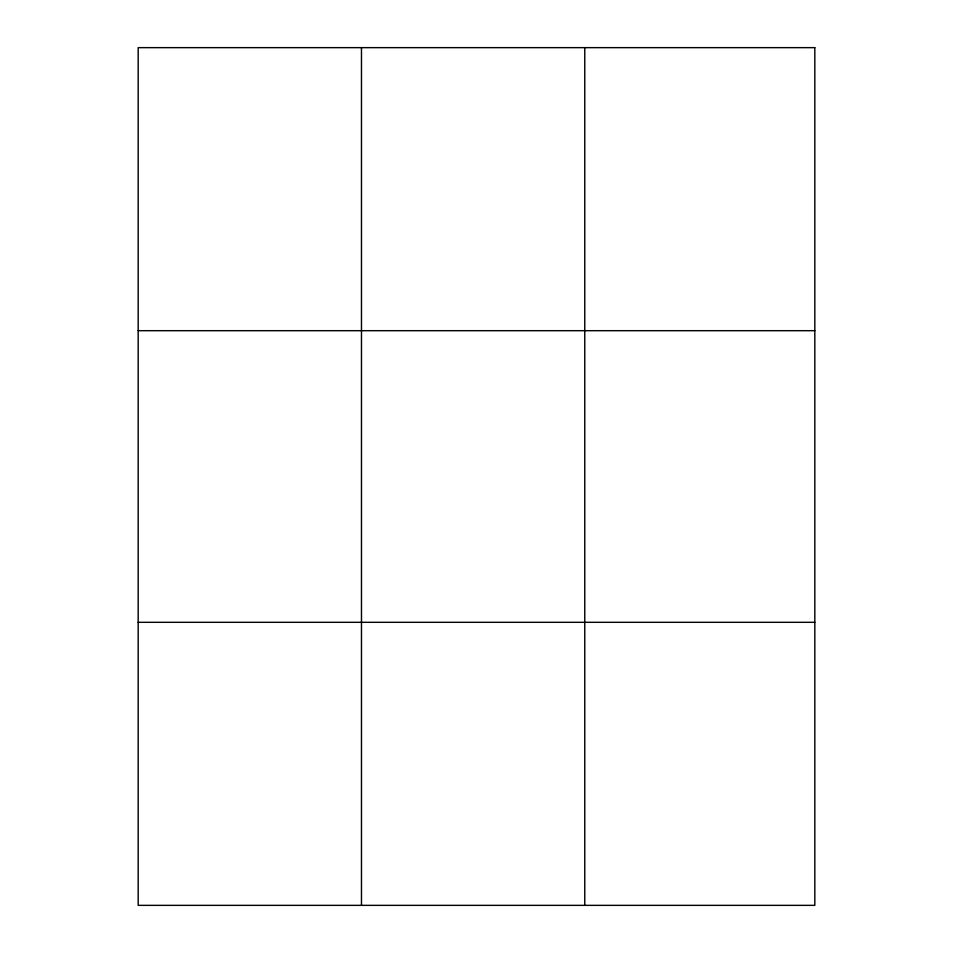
<?xml version="1.0" encoding="UTF-8"?>
<svg xmlns="http://www.w3.org/2000/svg" width="953" height="953" viewBox="0 0 953 953"><rect width="100%" height="100%" fill="white"/><g stroke="black" fill="none" stroke-linecap="round" stroke-linejoin="round"><path stroke-width="1.43" d="M361.473 905.35L361.473 47.65M584.761 905.35L584.761 47.65M138.185 330.691L814.815 330.691M138.185 622.309L814.815 622.309M814.815 47.65L814.815 905.35L138.185 905.35L138.185 47.65L814.815 47.65"/></g></svg>
